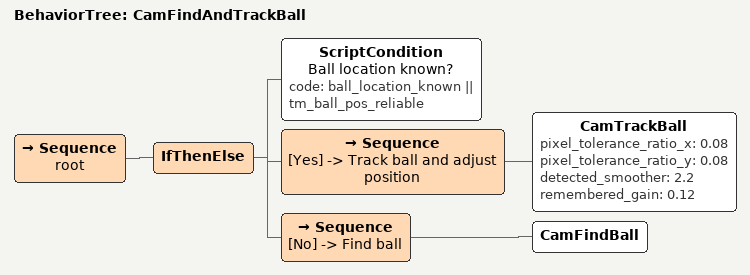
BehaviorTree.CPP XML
<!-- Cam find and track ball -->

<root BTCPP_format="4" >
  <BehaviorTree ID="CamFindAndTrackBall">
     <Sequence name="root">
         <IfThenElse>
             <ScriptCondition        name="Ball location known?" code="ball_location_known || tm_ball_pos_reliable" />
             <Sequence               name="[Yes] -> Track ball and adjust position" >
                <CamTrackBall pixel_tolerance_ratio_x="0.08" pixel_tolerance_ratio_y="0.08" detected_smoother="2.2" remembered_gain="0.12" />
             </Sequence>
             <Sequence               name="[No] -> Find ball">
                <CamFindBall />
             </Sequence>
         </IfThenElse>
     </Sequence>
  </BehaviorTree>
</root>
